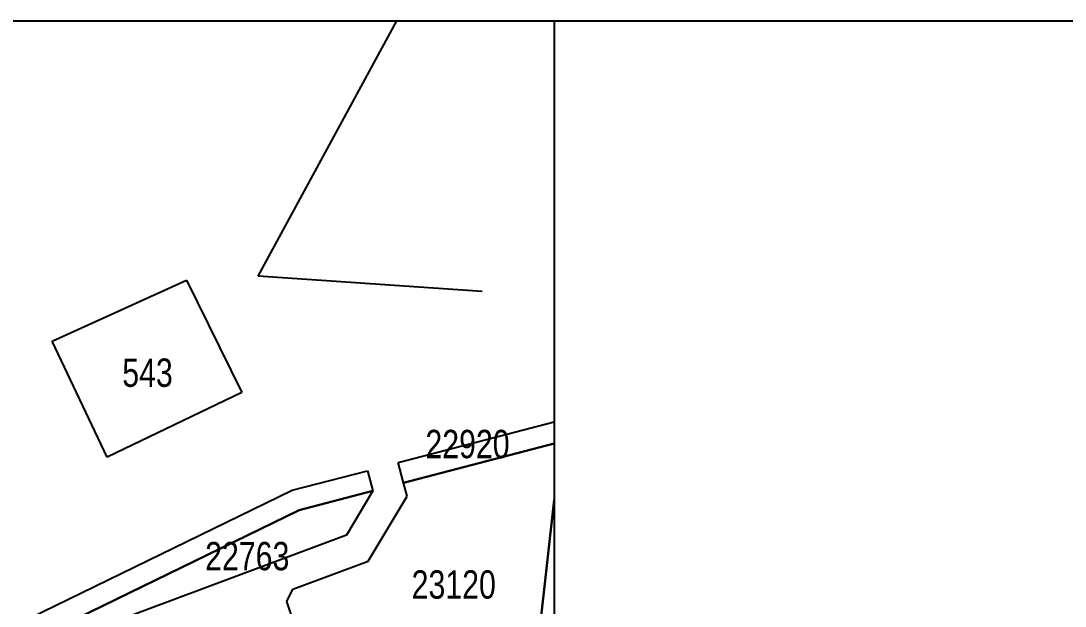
# Model space of a CAD drawing. Header units: metres. Extents: x -750 to 1235, y -4011 to -2636.
# Drawn here: x -424.1 to -331.9, y -2687.3 to -2635.6 of the extents above; entities that cross this region are included whole.
import ezdxf

# ---------------------------------------------------------------- set-up
doc = ezdxf.new("R2010")
doc.units = ezdxf.units.M
doc.header["$MEASUREMENT"] = 0
for name, color, linetype in [('EDIT2', 7, 'CONTINUOUS'), ('LOTS', 8, 'CONTINUOUS'), ('NO_LOT', 7, 'CONTINUOUS')]:
    doc.layers.add(name, color=color, linetype=linetype)
doc.styles.add('MtXpl_MS_Shell_Dlg_2', font='')
doc.styles.get('MtXpl_MS_Shell_Dlg_2').set_extended_font_data('MS Shell Dlg 2')

msp = doc.modelspace()

# ---------------------------------------------------------------- linework, layer by layer
at = {"layer": 'EDIT2', "color": 7}
for p, q in [((-749.544, -2635.626), (1235.49, -2635.626)), ((-377.07, -2635.626), (-377.07, -2932.834))]:
    msp.add_line(p, q, dxfattribs=at)
at = {"layer": 'LOTS', "color": 7}
for p, q in [((-403.196, -2658.142), (-390.951, -2635.626)), ((-383.414, -2659.517), (-403.196, -2658.142)), ((-421.399, -2663.883), (-409.533, -2658.52)), ((-409.533, -2658.52), (-404.65, -2668.414)), ((-416.519, -2674.139), (-421.399, -2663.883)), ((-404.65, -2668.414), (-416.519, -2674.139)), ((-390.826, -2674.612), (-377.07, -2671.026)), ((-377.07, -2672.937), (-390.359, -2676.402)), ((-390.359, -2676.402), (-377.07, -2672.937)), ((-390.359, -2676.402), (-390.826, -2674.612)), ((-400.21, -2677.058), (-393.554, -2675.323)), ((-393.554, -2675.323), (-393.087, -2677.113)), ((-390.054, -2677.573), (-390.359, -2676.402)), ((-433.028, -2693.024), (-400.21, -2677.058)), ((-393.087, -2677.113), (-399.565, -2678.802)), ((-399.565, -2678.802), (-393.087, -2677.113)), ((-393.087, -2677.113), (-395.405, -2681.006)), ((-393.49, -2683.301), (-390.054, -2677.573)), ((-378.882, -2694.173), (-377.07, -2677.907)), ((-377.07, -2677.907), (-378.882, -2694.173)), ((-399.565, -2678.802), (-432.686, -2694.915)), ((-432.686, -2694.915), (-399.565, -2678.802)), ((-395.405, -2681.006), (-432.686, -2694.915)), ((-400.138, -2685.782), (-393.49, -2683.301)), ((-400.657, -2686.878), (-400.138, -2685.782)), ((-397.335, -2696.602), (-400.657, -2686.878))]:
    msp.add_line(p, q, dxfattribs=at)

# ---------------------------------------------------------------- texts
at = {"layer": 'NO_LOT', "color": 7, "linetype": 'Continuous', "style": 'MtXpl_MS_Shell_Dlg_2', "width": 0.8}
for s, p in [('543', (-415.198, -2667.924)), ('22920', (-388.433, -2674.22)), ('22763', (-407.88, -2684.112)), ('23120', (-389.648, -2686.617))]:
    msp.add_text(s, height=2.5, dxfattribs=at).set_placement(p)

doc.saveas('drawing.dxf')
